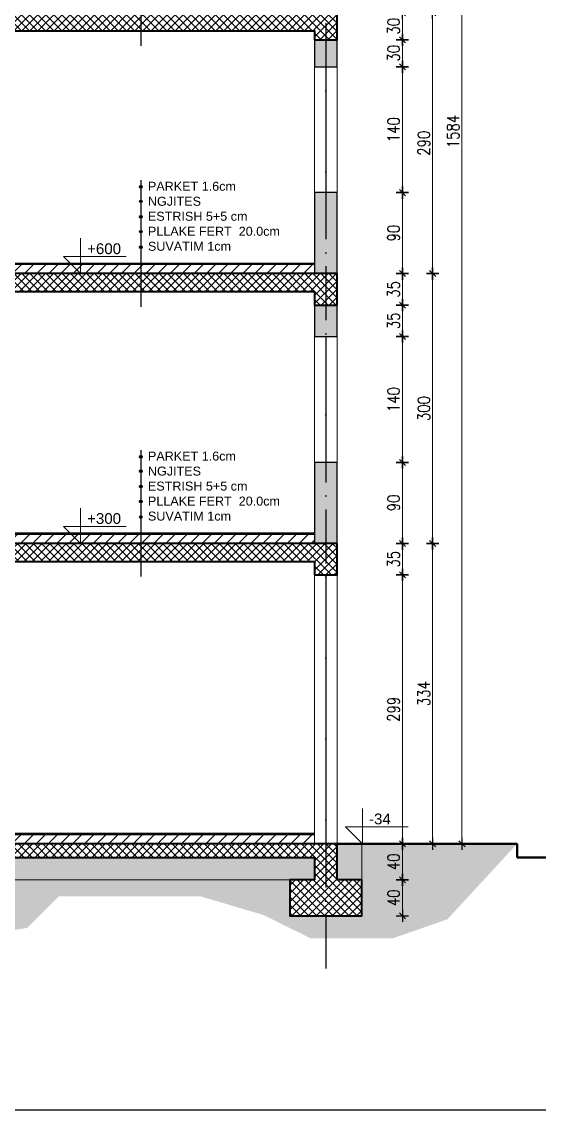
# Model space of a CAD drawing. Header units: metres. Extents: x 2674 to 33045, y -10854 to 2806.
# Drawn here: x 31505 to 32080, y 159 to 1369 of the extents above; entities that cross this region are included whole.
import ezdxf

# ---------------------------------------------------------------- set-up
doc = ezdxf.new("R2010")
doc.units = ezdxf.units.M
doc.linetypes.add('ACAD_ISO10W100', pattern=[18, 12, -3, 0, -3])
doc.layers.add('2d hamdia', color=7, linetype='Continuous')
doc.styles.add('_DIM Romans 0.8', font='romans.shx', dxfattribs={"width": 0.8})
doc.styles.get("Standard").update_dxf_attribs({"font": 'arial.ttf'})
doc.dimstyles.new('50 jasht', dxfattribs={"dimscale": 15, "dimtxt": 0.9, "dimasz": 0.3, "dimexe": 1.25, "dimexo": 0.625, "dimgap": 0.2, "dimtad": 1, "dimdec": 0, "dimzin": 12, "dimdsep": 46, "dimtxsty": '_DIM Romans 0.8', "dimblk": '- Kosa Crta za DIM (Mala)', "dimcen": 1, "dimse1": 1, "dimse2": 1, "dimclrd": 256, "dimclrt": 256, "dimazin": 3, "dimtfac": 1, "dimtdec": 0, "dimtix": 1, "dimtmove": 0, "dimatfit": 3, "dimfxl": 1, "dimlwd": 0, "dimarcsym": 0})

# ---------------------------------------------------------------- blocks, each defined once
blk = doc.blocks.new('- Kosa Crta za DIM (Mala)')
for points in [[(-1.5, 0), (1.5, 0)], [(-0.75, -0.75), (0.75, 0.75)], [(0, -1.5), (0, 1.5)]]:
    blk.add_lwpolyline(points)
blk = doc.blocks.new('*D593')
at = {"lineweight": 0, "transparency": 16777216}
blk.add_line((31928.4, 459.5), (31928.4, 749.5), dxfattribs=at)
at = {"layer": 'Defpoints', "color": 0, "lineweight": 0, "transparency": 16777216}
for p in [(31855.8, 754), (31928.4, 754), (31855.8, 455)]:
    blk.add_point(p, dxfattribs=at)
at = {"lineweight": 0, "transparency": 16777216, "xscale": 4.5, "yscale": 4.5, "zscale": 4.5}
for p, rotation in [((31928.4, 754), 90), ((31928.4, 455), 270)]:
    blk.add_blockref('- Kosa Crta za DIM (Mala)', p, dxfattribs=dict(at, rotation=rotation))
at = {"lineweight": 0, "transparency": 16777216, "insert": (31918.6, 604.5), "char_height": 13.5, "attachment_point": 5, "rotation": 90, "style": '_DIM Romans 0.8'}
blk.add_mtext('299', dxfattribs=at)
blk = doc.blocks.new('*D594')
at = {"lineweight": 0, "transparency": 16777216}
blk.add_line((31928.4, 758.5), (31928.4, 784.5), dxfattribs=at)
at = {"layer": 'Defpoints', "color": 0, "lineweight": 0, "transparency": 16777216}
for p in [(31855.8, 789), (31928.4, 789), (31855.8, 754)]:
    blk.add_point(p, dxfattribs=at)
at = {"lineweight": 0, "transparency": 16777216, "xscale": 4.5, "yscale": 4.5, "zscale": 4.5}
for p, rotation in [((31928.4, 789), 90), ((31928.4, 754), 270)]:
    blk.add_blockref('- Kosa Crta za DIM (Mala)', p, dxfattribs=dict(at, rotation=rotation))
at = {"lineweight": 0, "transparency": 16777216, "insert": (31918.6, 771.5), "char_height": 13.5, "attachment_point": 5, "rotation": 90, "style": '_DIM Romans 0.8'}
blk.add_mtext('35', dxfattribs=at)
blk = doc.blocks.new('*D595')
at = {"lineweight": 0, "transparency": 16777216}
blk.add_line((31928.4, 793.5), (31928.4, 874.5), dxfattribs=at)
at = {"layer": 'Defpoints', "color": 0, "lineweight": 0, "transparency": 16777216}
for p in [(31855.8, 879), (31928.4, 879), (31855.8, 789)]:
    blk.add_point(p, dxfattribs=at)
at = {"lineweight": 0, "transparency": 16777216, "xscale": 4.5, "yscale": 4.5, "zscale": 4.5}
for p, rotation in [((31928.4, 879), 90), ((31928.4, 789), 270)]:
    blk.add_blockref('- Kosa Crta za DIM (Mala)', p, dxfattribs=dict(at, rotation=rotation))
at = {"lineweight": 0, "transparency": 16777216, "insert": (31918.6, 834), "char_height": 13.5, "attachment_point": 5, "rotation": 90, "style": '_DIM Romans 0.8'}
blk.add_mtext('90', dxfattribs=at)
blk = doc.blocks.new('*D596')
at = {"lineweight": 0, "transparency": 16777216}
blk.add_line((31928.4, 883.5), (31928.4, 1014.5), dxfattribs=at)
at = {"layer": 'Defpoints', "color": 0, "lineweight": 0, "transparency": 16777216}
for p in [(31855.8, 1019), (31928.4, 1019), (31855.8, 879)]:
    blk.add_point(p, dxfattribs=at)
at = {"lineweight": 0, "transparency": 16777216, "xscale": 4.5, "yscale": 4.5, "zscale": 4.5}
for p, rotation in [((31928.4, 1019), 90), ((31928.4, 879), 270)]:
    blk.add_blockref('- Kosa Crta za DIM (Mala)', p, dxfattribs=dict(at, rotation=rotation))
at = {"lineweight": 0, "transparency": 16777216, "insert": (31918.6, 949), "char_height": 13.5, "attachment_point": 5, "rotation": 90, "style": '_DIM Romans 0.8'}
blk.add_mtext('140', dxfattribs=at)
blk = doc.blocks.new('*D597')
at = {"lineweight": 0, "transparency": 16777216}
blk.add_line((31928.4, 1023.5), (31928.4, 1049.5), dxfattribs=at)
at = {"layer": 'Defpoints', "color": 0, "lineweight": 0, "transparency": 16777216}
for p in [(31855.8, 1054), (31928.4, 1054), (31855.8, 1019)]:
    blk.add_point(p, dxfattribs=at)
at = {"lineweight": 0, "transparency": 16777216, "xscale": 4.5, "yscale": 4.5, "zscale": 4.5}
for p, rotation in [((31928.4, 1054), 90), ((31928.4, 1019), 270)]:
    blk.add_blockref('- Kosa Crta za DIM (Mala)', p, dxfattribs=dict(at, rotation=rotation))
at = {"lineweight": 0, "transparency": 16777216, "insert": (31918.6, 1036.5), "char_height": 13.5, "attachment_point": 5, "rotation": 90, "style": '_DIM Romans 0.8'}
blk.add_mtext('35', dxfattribs=at)
blk = doc.blocks.new('*D598')
at = {"lineweight": 0, "transparency": 16777216}
blk.add_line((31928.4, 1058.5), (31928.4, 1084.5), dxfattribs=at)
at = {"layer": 'Defpoints', "color": 0, "lineweight": 0, "transparency": 16777216}
for p in [(31855.8, 1089), (31928.4, 1089), (31855.8, 1054)]:
    blk.add_point(p, dxfattribs=at)
at = {"lineweight": 0, "transparency": 16777216, "xscale": 4.5, "yscale": 4.5, "zscale": 4.5}
for p, rotation in [((31928.4, 1089), 90), ((31928.4, 1054), 270)]:
    blk.add_blockref('- Kosa Crta za DIM (Mala)', p, dxfattribs=dict(at, rotation=rotation))
at = {"lineweight": 0, "transparency": 16777216, "insert": (31918.6, 1071.5), "char_height": 13.5, "attachment_point": 5, "rotation": 90, "style": '_DIM Romans 0.8'}
blk.add_mtext('35', dxfattribs=at)
blk = doc.blocks.new('*D599')
at = {"lineweight": 0, "transparency": 16777216}
blk.add_line((31928.4, 1093.5), (31928.4, 1174.5), dxfattribs=at)
at = {"layer": 'Defpoints', "color": 0, "lineweight": 0, "transparency": 16777216}
for p in [(31855.8, 1179), (31928.4, 1179), (31855.8, 1089)]:
    blk.add_point(p, dxfattribs=at)
at = {"lineweight": 0, "transparency": 16777216, "xscale": 4.5, "yscale": 4.5, "zscale": 4.5}
for p, rotation in [((31928.4, 1179), 90), ((31928.4, 1089), 270)]:
    blk.add_blockref('- Kosa Crta za DIM (Mala)', p, dxfattribs=dict(at, rotation=rotation))
at = {"lineweight": 0, "transparency": 16777216, "insert": (31918.6, 1134), "char_height": 13.5, "attachment_point": 5, "rotation": 90, "style": '_DIM Romans 0.8'}
blk.add_mtext('90', dxfattribs=at)
blk = doc.blocks.new('*D600')
at = {"lineweight": 0, "transparency": 16777216}
blk.add_line((31928.4, 1183.5), (31928.4, 1314.5), dxfattribs=at)
at = {"layer": 'Defpoints', "color": 0, "lineweight": 0, "transparency": 16777216}
for p in [(31855.8, 1319), (31928.4, 1319), (31855.8, 1179)]:
    blk.add_point(p, dxfattribs=at)
at = {"lineweight": 0, "transparency": 16777216, "xscale": 4.5, "yscale": 4.5, "zscale": 4.5}
for p, rotation in [((31928.4, 1319), 90), ((31928.4, 1179), 270)]:
    blk.add_blockref('- Kosa Crta za DIM (Mala)', p, dxfattribs=dict(at, rotation=rotation))
at = {"lineweight": 0, "transparency": 16777216, "insert": (31918.6, 1249), "char_height": 13.5, "attachment_point": 5, "rotation": 90, "style": '_DIM Romans 0.8'}
blk.add_mtext('140', dxfattribs=at)
blk = doc.blocks.new('*D601')
at = {"lineweight": 0, "transparency": 16777216}
blk.add_line((31928.4, 1323.5), (31928.4, 1344.5), dxfattribs=at)
at = {"layer": 'Defpoints', "color": 0, "lineweight": 0, "transparency": 16777216}
for p in [(31855.8, 1349), (31928.4, 1349), (31855.8, 1319)]:
    blk.add_point(p, dxfattribs=at)
at = {"lineweight": 0, "transparency": 16777216, "xscale": 4.5, "yscale": 4.5, "zscale": 4.5}
for p, rotation in [((31928.4, 1349), 90), ((31928.4, 1319), 270)]:
    blk.add_blockref('- Kosa Crta za DIM (Mala)', p, dxfattribs=dict(at, rotation=rotation))
at = {"lineweight": 0, "transparency": 16777216, "insert": (31918.6, 1334), "char_height": 13.5, "attachment_point": 5, "rotation": 90, "style": '_DIM Romans 0.8'}
blk.add_mtext('30', dxfattribs=at)
blk = doc.blocks.new('*D602')
at = {"lineweight": 0, "transparency": 16777216}
blk.add_line((31928.4, 1353.5), (31928.4, 1374.5), dxfattribs=at)
at = {"layer": 'Defpoints', "color": 0, "lineweight": 0, "transparency": 16777216}
for p in [(31855.8, 1379), (31928.4, 1379), (31855.8, 1349)]:
    blk.add_point(p, dxfattribs=at)
at = {"lineweight": 0, "transparency": 16777216, "xscale": 4.5, "yscale": 4.5, "zscale": 4.5}
for p, rotation in [((31928.4, 1379), 90), ((31928.4, 1349), 270)]:
    blk.add_blockref('- Kosa Crta za DIM (Mala)', p, dxfattribs=dict(at, rotation=rotation))
at = {"lineweight": 0, "transparency": 16777216, "insert": (31918.6, 1364), "char_height": 13.5, "attachment_point": 5, "rotation": 90, "style": '_DIM Romans 0.8'}
blk.add_mtext('30', dxfattribs=at)
blk = doc.blocks.new('*D610')
at = {"lineweight": 0, "transparency": 16777216}
blk.add_line((31928.4, 450.5), (31928.4, 419.5), dxfattribs=at)
at = {"layer": 'Defpoints', "color": 0, "lineweight": 0, "transparency": 16777216}
for p in [(31855.8, 455), (31883.3, 415), (31928.4, 415)]:
    blk.add_point(p, dxfattribs=at)
at = {"lineweight": 0, "transparency": 16777216, "xscale": 4.5, "yscale": 4.5, "zscale": 4.5}
for p, rotation in [((31928.4, 455), 90), ((31928.4, 415), 270)]:
    blk.add_blockref('- Kosa Crta za DIM (Mala)', p, dxfattribs=dict(at, rotation=rotation))
at = {"lineweight": 0, "transparency": 16777216, "insert": (31918.6, 435), "char_height": 13.5, "attachment_point": 5, "rotation": 90, "style": '_DIM Romans 0.8'}
blk.add_mtext('40', dxfattribs=at)
blk = doc.blocks.new('*D611')
at = {"lineweight": 0, "transparency": 16777216}
blk.add_line((31928.4, 410.5), (31928.4, 379.5), dxfattribs=at)
at = {"layer": 'Defpoints', "color": 0, "lineweight": 0, "transparency": 16777216}
for p in [(31883.3, 415), (31883.3, 375), (31928.4, 375)]:
    blk.add_point(p, dxfattribs=at)
at = {"lineweight": 0, "transparency": 16777216, "xscale": 4.5, "yscale": 4.5, "zscale": 4.5}
for p, rotation in [((31928.4, 415), 90), ((31928.4, 375), 270)]:
    blk.add_blockref('- Kosa Crta za DIM (Mala)', p, dxfattribs=dict(at, rotation=rotation))
at = {"lineweight": 0, "transparency": 16777216, "insert": (31918.6, 395), "char_height": 13.5, "attachment_point": 5, "rotation": 90, "style": '_DIM Romans 0.8'}
blk.add_mtext('40', dxfattribs=at)
blk = doc.blocks.new('*D612')
at = {"lineweight": 0, "transparency": 16777216}
blk.add_line((31962, 459.5), (31962, 784.5), dxfattribs=at)
at = {"layer": 'Defpoints', "color": 0, "lineweight": 0, "transparency": 16777216}
for p in [(31855.8, 789), (31962, 789), (31855.8, 455)]:
    blk.add_point(p, dxfattribs=at)
at = {"lineweight": 0, "transparency": 16777216, "xscale": 4.5, "yscale": 4.5, "zscale": 4.5}
for p, rotation in [((31962, 789), 90), ((31962, 455), 270)]:
    blk.add_blockref('- Kosa Crta za DIM (Mala)', p, dxfattribs=dict(at, rotation=rotation))
at = {"lineweight": 0, "transparency": 16777216, "insert": (31952.3, 622), "char_height": 13.5, "attachment_point": 5, "rotation": 90, "style": '_DIM Romans 0.8'}
blk.add_mtext('334', dxfattribs=at)
blk = doc.blocks.new('*D613')
at = {"lineweight": 0, "transparency": 16777216}
blk.add_line((31962, 793.5), (31962, 1084.5), dxfattribs=at)
at = {"layer": 'Defpoints', "color": 0, "lineweight": 0, "transparency": 16777216}
for p in [(31855.8, 1089), (31962, 1089), (31855.8, 789)]:
    blk.add_point(p, dxfattribs=at)
at = {"lineweight": 0, "transparency": 16777216, "xscale": 4.5, "yscale": 4.5, "zscale": 4.5}
for p, rotation in [((31962, 1089), 90), ((31962, 789), 270)]:
    blk.add_blockref('- Kosa Crta za DIM (Mala)', p, dxfattribs=dict(at, rotation=rotation))
at = {"lineweight": 0, "transparency": 16777216, "insert": (31952.3, 939), "char_height": 13.5, "attachment_point": 5, "rotation": 90, "style": '_DIM Romans 0.8'}
blk.add_mtext('300', dxfattribs=at)
blk = doc.blocks.new('*D614')
at = {"lineweight": 0, "transparency": 16777216}
blk.add_line((31962, 1093.5), (31962, 1374.5), dxfattribs=at)
at = {"layer": 'Defpoints', "color": 0, "lineweight": 0, "transparency": 16777216}
for p in [(31855.8, 1379), (31962, 1379), (31855.8, 1089)]:
    blk.add_point(p, dxfattribs=at)
at = {"lineweight": 0, "transparency": 16777216, "xscale": 4.5, "yscale": 4.5, "zscale": 4.5}
for p, rotation in [((31962, 1379), 90), ((31962, 1089), 270)]:
    blk.add_blockref('- Kosa Crta za DIM (Mala)', p, dxfattribs=dict(at, rotation=rotation))
at = {"lineweight": 0, "transparency": 16777216, "insert": (31952.3, 1234), "char_height": 13.5, "attachment_point": 5, "rotation": 90, "style": '_DIM Romans 0.8'}
blk.add_mtext('290', dxfattribs=at)
blk = doc.blocks.new('*D617')
at = {"lineweight": 0, "transparency": 16777216}
blk.add_line((31994.6, 2034.5), (31994.6, 459.5), dxfattribs=at)
at = {"layer": 'Defpoints', "color": 0, "lineweight": 0, "transparency": 16777216}
for p in [(31649.6, 2039), (31855.8, 455), (31994.6, 455)]:
    blk.add_point(p, dxfattribs=at)
at = {"lineweight": 0, "transparency": 16777216, "xscale": 4.5, "yscale": 4.5, "zscale": 4.5}
for p, rotation in [((31994.6, 2039), 90), ((31994.6, 455), 270)]:
    blk.add_blockref('- Kosa Crta za DIM (Mala)', p, dxfattribs=dict(at, rotation=rotation))
at = {"lineweight": 0, "transparency": 16777216, "insert": (31984.8, 1247), "char_height": 13.5, "attachment_point": 5, "rotation": 90, "style": '_DIM Romans 0.8'}
blk.add_mtext('1584', dxfattribs=at)

msp = doc.modelspace()

# ---------------------------------------------------------------- hatches: boundary and pattern name
at = {"lineweight": 30}
h = msp.add_hatch(color=255, dxfattribs=at)
h.paths.add_polyline_path([(31855.8, 1054), (31830.8, 1054), (31830.8, 1019), (31855.8, 1019)])
h.paths.add_polyline_path([(31855.8, 879), (31830.8, 879), (31830.8, 789), (31855.8, 789)])
h.paths.add_polyline_path([(31855.8, 1179), (31830.8, 1179), (31830.8, 1089), (31855.8, 1089)])
h.paths.add_polyline_path([(31855.8, 1349), (31830.8, 1349), (31830.8, 1319), (31855.8, 1319)])
h.paths.add_polyline_path([(31855.8, 1469), (31830.8, 1469), (31830.8, 1379), (31855.8, 1379)])
at = {"true_color": 0x000000}
for points in [[(31639.2, 1185.4, 1), (31636.2, 1185.4, 1)], [(31639.2, 1169.4, 1), (31636.2, 1169.4, 1)], [(31639.2, 1152.2, 1), (31636.2, 1152.2, 1)], [(31639.2, 1135.6, 1), (31636.2, 1135.6, 1)], [(31639.2, 1118.4, 1), (31636.2, 1118.4, 1)], [(31639.2, 885.4, 1), (31636.2, 885.4, 1)], [(31639.2, 869.4, 1), (31636.2, 869.4, 1)], [(31639.2, 852.2, 1), (31636.2, 852.2, 1)], [(31639.2, 835.6, 1), (31636.2, 835.6, 1)], [(31639.2, 818.4, 1), (31636.2, 818.4, 1)]]:
    msp.add_hatch(color=18, dxfattribs=at).paths.add_polyline_path(points)
at = {"lineweight": 18}
h = msp.add_hatch(dxfattribs=at)
h.set_pattern_fill('AR-CONC', color=26, scale=0.1, style=0)
h.set_pattern_definition([(50, (0, 0), (18.218467, -1.5939086), [1.905, -20.955]), (355, (0, 0), (-3.524283, 19.105664), [1.524, -16.764]), (100.451, (1.518, -0.133), (14.69425, 17.511669), [1.619, -17.809]), (46.1842, (0, 5.08), (27.107904, -4.204233), [2.8575, -31.4325]), (96.6356, (2.26, 4.73), (23.740423, 24.742556), [2.4285, -26.7135]), (351.184, (0, 5.08), (23.74046, 24.742512), [2.286, -25.146]), (21, (2.54, 3.81), (15.161488, -10.226552), [1.905, -20.955]), (326, (2.54, 3.81), (6.180203, 18.418797), [1.524, -16.764]), (71.4514, (3.803, 2.958), (21.341649, 8.192286), [1.619, -17.809]), (37.5, (0, 0), (0.3088603, 8.4555039), [0, -16.5608, 0, -17.018, 0, -16.8275]), (7.5, (0, 0), (6.6819663, 10.0180575), [0, -9.7028, 0, -16.1798, 0, -6.4135]), (327.5, (-5.664, 0), (13.5590595, -0.5728744), [0, -6.35, 0, -19.812, 0, -26.289]), (317.5, (-8.204, 0), (14.812918, 2.542649), [0, -8.255, 0, -13.1572, 0, -18.669])])
h.paths.add_polyline_path([(31241.4, 397.2), (31360.5, 405.4), (31398.5, 361.5), (31448.1, 351.3), (31511.3, 361.5), (31546.5, 396.7), (31703.8, 396.7), (31774, 375.9), (31826.8, 349.8), (31917.4, 349.8), (31978.5, 371.2), (32055.8, 455), (31883.3, 455), (31883.3, 415), (31883.3, 375), (31803.3, 375), (31803.3, 415), (31478.3, 415), (31478.3, 375), (31398.3, 375), (31398.3, 415), (31113.3, 415), (31113.3, 375), (31033.3, 375), (31033.3, 415), (30874.3, 415), (30874.3, 375), (30794.3, 375), (30794.3, 415), (30794.3, 455), (30649.3, 455), (30746.7, 391.1), (30804.3, 333.5), (30915.4, 352.9), (30951.7, 389.2), (31009.3, 376.6), (31052.1, 345.3), (31146.8, 345.3)])
h.paths.add_polyline_path([(31928.8, 422.9), (31928.8, 447.1), (31908.5, 447.1), (31908.5, 422.9)], flags=24)
h.paths.add_polyline_path([(31928.8, 382.9), (31928.8, 407.1), (31908.5, 407.1), (31908.5, 382.9)], flags=24)
at = {"layer": '2d hamdia', "lineweight": 0}
h = msp.add_hatch(dxfattribs=at)
h.set_pattern_fill('ANSI37', color=26, scale=2, style=0)
h.set_pattern_definition([(45, (11869.842, 1641.6415), (-4.490128, 4.490128), []), (135, (11869.842, 1641.6415), (-4.490128, -4.490128), [])])
h.paths.add_polyline_path([(31450.8, 440), (31830.8, 440), (31830.8, 415), (31803.3, 415), (31803.3, 375), (31883.3, 375), (31883.3, 415), (31855.8, 415), (31855.8, 455), (31085.8, 455), (31085.8, 489), (30821.8, 489), (30821.8, 415), (30794.3, 415), (30794.3, 375), (30874.3, 375), (30874.3, 415), (30846.8, 415), (30846.8, 474), (31060.8, 474), (31060.8, 415), (31033.3, 415), (31033.3, 375), (31113.3, 375), (31113.3, 415), (31085.8, 415), (31085.8, 440), (31425.8, 440), (31425.8, 415), (31398.3, 415), (31398.3, 375), (31478.3, 375), (31478.3, 415), (31450.8, 415)])
h.paths.add_polyline_path([(31855.8, 789), (30821.8, 789), (30821.8, 754), (30846.8, 754), (30846.8, 769), (31060.8, 769), (31060.8, 754), (31085.8, 754), (31085.8, 769), (31425.8, 769), (31425.8, 754), (31450.8, 754), (31450.8, 769), (31830.8, 769), (31830.8, 754), (31855.8, 754)])
h.paths.add_polyline_path([(31855.8, 1089), (30821.8, 1089), (30821.8, 1054), (30846.8, 1054), (30846.8, 1069), (31060.8, 1069), (31060.8, 1054), (31085.8, 1054), (31085.8, 1069), (31425.8, 1069), (31425.8, 1054), (31450.8, 1054), (31450.8, 1069), (31830.8, 1069), (31830.8, 1054), (31855.8, 1054)])
h.paths.add_polyline_path([(31855.8, 1379), (30821.8, 1379), (30821.8, 1349), (30846.8, 1349), (30846.8, 1359), (31060.8, 1359), (31060.8, 1349), (31085.8, 1349), (31085.8, 1359), (31425.8, 1359), (31425.8, 1349), (31450.8, 1349), (31450.8, 1359), (31830.8, 1359), (31830.8, 1349), (31855.8, 1349)])
at = {"layer": '2d hamdia', "lineweight": 0, "true_color": 0x969696}
h = msp.add_hatch(dxfattribs=at)
h.set_pattern_fill('ANSI31', color=252, scale=3, style=0)
h.set_pattern_definition([(45, (14967.244, 1641.6415), (-6.735192, 6.735192), [])])
h.paths.add_polyline_path([(30953.8, 1099), (30846.8, 1099), (30846.8, 1089), (30953.8, 1089)])
h.paths.add_polyline_path([(31085.8, 1099), (30953.8, 1099), (30953.8, 1089), (31085.8, 1089)])
h.paths.add_polyline_path([(31173.2, 1099), (31085.8, 1099), (31085.8, 1089), (31173.2, 1089)])
h.paths.add_polyline_path([(31178.2, 1099), (31173.2, 1099), (31173.2, 1089), (31178.2, 1089)])
h.paths.add_polyline_path([(31248.2, 1099), (31178.2, 1099), (31178.2, 1089), (31248.2, 1089)])
h.paths.add_polyline_path([(31253.2, 1099), (31248.2, 1099), (31248.2, 1089), (31253.2, 1089)])
h.paths.add_polyline_path([(31285.8, 1099), (31253.2, 1099), (31253.2, 1089), (31285.8, 1089)])
h.paths.add_polyline_path([(31365.8, 1099), (31285.8, 1099), (31285.8, 1089), (31365.8, 1089)])
h.paths.add_polyline_path([(31830.8, 1099), (31390.8, 1099), (31390.8, 1089), (31830.8, 1089)])
h = msp.add_hatch(dxfattribs=at)
h.set_pattern_fill('ANSI31', color=252, scale=3, style=0)
h.set_pattern_definition([(45, (17835.426, 1641.6415), (-6.735192, 6.735192), [])])
h.paths.add_polyline_path([(30846.8, 799), (30846.8, 789), (30953.8, 789), (30953.8, 799)])
h.paths.add_polyline_path([(30953.8, 799), (30953.8, 789), (31060.8, 789), (31060.8, 799)])
h.paths.add_polyline_path([(31105.8, 789), (31105.8, 799), (31060.8, 799), (31060.8, 789)])
h.paths.add_polyline_path([(31185.8, 789), (31185.8, 799), (31105.8, 799), (31105.8, 789)])
h.paths.add_polyline_path([(31285.8, 789), (31285.8, 799), (31185.8, 799), (31185.8, 789)])
h.paths.add_polyline_path([(31830.8, 789), (31830.8, 799), (31310.8, 799), (31310.8, 789)])
h = msp.add_hatch(dxfattribs=at)
h.set_pattern_fill('ANSI31', color=252, scale=3, style=0)
h.set_pattern_definition([(45, (31393.922, 462.225), (-6.7352, 6.7352), [])])
h.paths.add_polyline_path([(31425.8, 465), (31085.8, 465), (31085.8, 455), (31425.8, 455)])
h.paths.add_polyline_path([(31450.8, 465), (31425.8, 465), (31425.8, 455), (31450.8, 455)])
h.paths.add_polyline_path([(31830.8, 465), (31450.8, 465), (31450.8, 455), (31830.8, 455)])
h.paths.add_polyline_path([(30953.8, 499), (30846.8, 499), (30846.8, 489), (30953.8, 489)])
h.paths.add_polyline_path([(31060.8, 499), (30953.8, 499), (30953.8, 489), (31060.8, 489)])
at = {"layer": '2d hamdia', "lineweight": 0}
h = msp.add_hatch(dxfattribs=at)
h.set_pattern_fill('SITEWORK_GRAVEL', color=256, scale=20, style=0, pattern_type=2)
h.set_pattern_definition([(228.0128, (31109.127, 446.7331), (-159.9999646, -180.0000268), [2.69072, -266.38176]), (184.9697, (31107.3271, 444.7331), (240.000021, 19.9998261), [4.61736, -457.1185]), (132.5104, (31102.7271, 444.3331), (199.9998144, -220.0001735), [3.25576, -322.32064]), (267.2737, (31094.9271, 439.3331), (19.9999204, 400.0000059), [4.20476, -416.27116]), (292.8337, (31094.7271, 435.1331), (-100.0001981, 239.9999282), [4.1231, -408.18746]), (357.2737, (31096.3271, 431.3331), (-400.0000059, 19.9999204), [4.20476, -416.27116]), (37.6942, (31100.5271, 431.1331), (-260.0001469, -199.9998081), [5.56058, -550.49698]), (72.2553, (31104.9271, 434.5331), (140.00021525, 439.9999246), [5.24976, -519.72642]), (121.4296, (31106.5271, 439.5331), (-160.0001647, 259.9999007), [4.219, -417.68146]), (175.2364, (31104.327, 443.1331), (220.000019, -19.9998307), [4.81664, -236.01526]), (222.3974, (31099.5271, 443.5331), (-240.000147, -219.99984164), [6.22896, -616.6675]), (138.8141, (31114.727, 439.133), (-140.000059, 119.9999463), [2.126, -210.4769]), (171.4692, (31113.1271, 440.5331), (259.9999657, -40.0001582), [4.04474, -400.43022]), (225, (31109.127, 441.133), (-2e-15, -20), [2.8284, -25.45584]), (203.1986, (31107.727, 443.533), (99.999995, 40.0000265), [1.52316, -150.7923]), (291.8014, (31106.327, 442.933), (-19.999998, 60.000005), [2.15406, -105.54924]), (30.9638, (31107.127, 440.933), (59.99996, 40.00005), [3.4986, -113.12046]), (161.5651, (31110.127, 442.733), (40.00001, -19.99997), [2.5298, -60.71574]), (16.3895, (31094.7271, 442.9331), (200.000044, 59.9998542), [3.544, -350.8569]), (70.3462, (31098.1271, 443.9331), (-79.999905, -220.0000427), [2.97322, -294.34816]), (293.1986, (31110.127, 446.733), (-40.0000265, 99.999995), [3.0463, -149.26916]), (343.6105, (31111.3271, 443.9331), (-200.000044, 59.9998542), [3.544, -350.8569]), (339.444, (31094.727, 430.533), (-100.000037, 39.99992), [3.4176, -167.4625]), (294.7751, (31097.9271, 429.3331), (-99.9998438, 220.0000684), [2.86356, -283.49286]), (66.8014, (31110.327, 426.733), (40.0000265, 99.999995), [3.0463, -149.26916]), (17.354, (31111.5271, 429.5331), (-260.0000404, -79.99989), [3.35262, -331.90848]), (69.444, (31100.527, 426.733), (-39.99992, -100.000037), [1.7088, -169.1713]), (101.3099, (31109.127, 426.733), (-19.999953, 80.000015), [1.0198, -100.9606]), (165.9638, (31108.927, 427.733), (60.00001, -19.99996), [4.1231, -78.339]), (186.009, (31104.9271, 428.7331), (199.999995, 19.9999863), [3.821, -378.27846]), (303.6901, (31107.127, 439.133), (-20.000027, 39.99999), [2.88444, -69.2266]), (353.1572, (31108.7271, 436.7331), (339.9999873, -40.00015996), [5.03588, -498.55126]), (60.9454, (31113.727, 436.133), (-80.0000005, -140.0000077), [2.0591, -203.8535]), (90, (31114.727, 437.933), (-20, 20), [1.2, -18.8]), (120.2564, (31104.5271, 429.3331), (79.9998977, -140.000049), [2.77848, -275.0704]), (48.0128, (31103.127, 431.7331), (159.9999646, 180.0000268), [5.38144, -263.69104]), (0, (31106.727, 435.733), (20, 20), [5.2, -14.8]), (325.3048, (31111.9271, 435.7331), (-199.9998852, 140.0001722), [3.16228, -313.06548]), (254.0546, (31114.527, 433.933), (-19.999998, -80.000003), [2.91204, -142.69016]), (207.646, (31113.7271, 431.1331), (-379.9999161, -200.0001543), [4.7413, -469.38948]), (175.4261, (31109.5271, 428.9331), (-260.0000112, 19.999896), [5.01598, -496.58148])])
h.paths.add_polyline_path([(31126.6, 440), (31085.8, 440), (31085.8, 415), (31113.3, 415), (31126.6, 415)])
h.paths.add_polyline_path([(31830.8, 440), (31450.8, 440), (31450.8, 415), (31478.3, 415), (31803.3, 415), (31830.8, 415)])
h.paths.add_polyline_path([(31883.3, 455), (31855.8, 455), (31855.8, 415), (31883.3, 415)])
h.paths.add_polyline_path([(31425.8, 440), (31126.6, 440), (31126.6, 415), (31398.3, 415), (31425.8, 415)])
h.paths.add_polyline_path([(31060.8, 455), (30953.8, 455), (30953.8, 474), (30846.8, 474), (30846.8, 415), (30874.3, 415), (31033.3, 415), (31060.8, 415)])
h.paths.add_polyline_path([(31060.8, 472), (30953.8, 472), (30953.8, 455), (31060.8, 455)], flags=17)
h.paths.add_polyline_path([(30821.8, 455), (30794.3, 455), (30794.3, 415), (30821.8, 415)])

# ---------------------------------------------------------------- linework, layer by layer
at = {"color": 124, "linetype": 'ACAD_ISO10W100', "lineweight": 25, "ltscale": 5}
msp.add_line((31843.3, 2178.3), (31843.3, 308.1), dxfattribs=at)
at = {"color": 18, "true_color": 0x000000}
for p, q in [((31637.7, 1482.8), (31637.7, 1342.1)), ((31637.7, 1192.8), (31637.7, 1052.1)), ((31637.7, 1159.2), (31637.7, 1134.1)), ((31637.7, 892.8), (31637.7, 752.1)), ((31637.7, 859.2), (31637.7, 834.1))]:
    msp.add_line(p, q, dxfattribs=at)
at = {"lineweight": 0}
for p, q in [((31855.8, 1089), (31855.8, 1379)), ((31830.8, 1359), (31450.8, 1359)), ((31830.8, 1089), (31830.8, 1359)), ((31830.8, 1349), (31855.8, 1349)), ((31830.8, 1319), (31855.8, 1319)), ((31830.8, 1179), (31855.8, 1179)), ((31830.8, 1099), (31390.8, 1099)), ((30821.8, 1089), (31855.8, 1089)), ((31855.8, 1089), (31855.8, 1054)), ((31450.8, 1069), (31830.8, 1069)), ((31830.8, 1054), (31830.8, 1069)), ((31830.8, 1054), (31855.8, 1054)), ((31830.8, 1054), (31830.8, 789)), ((31855.8, 1054), (31855.8, 789)), ((31830.8, 1019), (31855.8, 1019)), ((31830.8, 879), (31855.8, 879)), ((31310.8, 799), (31830.8, 799)), ((30821.8, 789), (31855.8, 789)), ((31855.8, 455), (31855.8, 789)), ((31450.8, 769), (31830.8, 769)), ((31830.8, 455), (31830.8, 769)), ((31830.8, 754), (31855.8, 754)), ((31085.8, 465), (31830.8, 465)), ((31085.8, 455), (31855.8, 455)), ((31883.3, 415), (31883.3, 455)), ((31450.8, 440), (31830.8, 440)), ((31478.3, 415), (31803.3, 415))]:
    msp.add_line(p, q, dxfattribs=at)
at = {"color": 5, "lineweight": 30}
for p, q in [((31843.3, 1319), (31843.3, 1179)), ((31843.3, 1019), (31843.3, 879)), ((31843.3, 754), (31843.3, 455))]:
    msp.add_line(p, q, dxfattribs=at)
at = {"elevation": -574.7}
msp.add_lwpolyline([(30075, 158.8), (30075, 2258.8), (33045, 2258.8), (33045, 158.8), (30075, 158.8)], close=True, dxfattribs=at)
at = {"lineweight": 40}
for points in [[(31855.8, 1379), (30821.8, 1379), (30821.8, 1349), (30846.8, 1349), (30846.8, 1359), (31060.8, 1359), (31060.8, 1349), (31085.8, 1349), (31085.8, 1359), (31425.8, 1359), (31425.8, 1349), (31450.8, 1349), (31450.8, 1359), (31830.8, 1359), (31830.8, 1349), (31855.8, 1349)], [(31855.8, 1089), (30821.8, 1089), (30821.8, 1054), (30846.8, 1054), (30846.8, 1069), (31060.8, 1069), (31060.8, 1054), (31085.8, 1054), (31085.8, 1069), (31425.8, 1069), (31425.8, 1054), (31450.8, 1054), (31450.8, 1069), (31830.8, 1069), (31830.8, 1054), (31855.8, 1054)], [(31855.8, 789), (30821.8, 789), (30821.8, 754), (30846.8, 754), (30846.8, 769), (31060.8, 769), (31060.8, 754), (31085.8, 754), (31085.8, 769), (31425.8, 769), (31425.8, 754), (31450.8, 754), (31450.8, 769), (31830.8, 769), (31830.8, 754), (31855.8, 754)]]:
    msp.add_lwpolyline(points, close=True, dxfattribs=at)
at = {"lineweight": 30}
for points in [[(31855.8, 1349), (31830.8, 1349), (31830.8, 1319), (31855.8, 1319)], [(31855.8, 1179), (31830.8, 1179), (31830.8, 1089), (31855.8, 1089)], [(31855.8, 1054), (31830.8, 1054), (31830.8, 1019), (31855.8, 1019)], [(31855.8, 879), (31830.8, 879), (31830.8, 789), (31855.8, 789)]]:
    msp.add_lwpolyline(points, close=True, dxfattribs=at)
at = {"lineweight": 20}
for points in [[(31621.3, 1108), (31551.8, 1108), (31570.8, 1089), (31570.8, 1128.4)], [(31621.3, 808), (31551.8, 808), (31570.8, 789), (31570.8, 828.4)], [(31934.7, 474), (31865.1, 474), (31884.1, 455), (31884.1, 494.4)]]:
    msp.add_lwpolyline(points, dxfattribs=at)
at = {"lineweight": 40}
msp.add_lwpolyline([(31450.8, 440), (31830.8, 440), (31830.8, 415), (31803.3, 415), (31803.3, 375), (31883.3, 375), (31883.3, 415), (31855.8, 415), (31855.8, 455), (31085.8, 455)], dxfattribs=at)
msp.add_lwpolyline([(31855.8, 455), (31855.8, 415), (31883.3, 415), (31883.3, 375), (31803.3, 375), (31803.3, 415), (31830.8, 415), (31830.8, 440)])
at = {"color": 18, "true_color": 0x000000}
for centre in [(31637.7, 1185.4), (31637.7, 1169.4), (31637.7, 1152.2), (31637.7, 1135.6), (31637.7, 1118.4), (31637.7, 885.4), (31637.7, 869.4), (31637.7, 852.2), (31637.7, 835.6), (31637.7, 818.4)]:
    msp.add_circle(centre, 1.5, dxfattribs=at)
at = {"layer": '2d hamdia', "color": 44, "lineweight": 50}
for p, q in [((31830.8, 1100), (31390.8, 1100)), ((31310.8, 800), (31830.8, 800)), ((31085.8, 466), (31830.8, 466))]:
    msp.add_line(p, q, dxfattribs=at)
at = {"layer": '2d hamdia', "color": 46, "lineweight": 50}
for p, q in [((31855.8, 455), (32055.8, 455)), ((32055.8, 455), (32055.8, 440)), ((32055.8, 440), (32257.4, 440))]:
    msp.add_line(p, q, dxfattribs=at)

# ---------------------------------------------------------------- texts
at = {"lineweight": 30, "ltscale": 3.5, "char_height": 10, "width": 436.186, "attachment_point": 1}
for insert in [(31645.6, 1191.1), (31645.6, 891.1)]:
    msp.add_mtext('PARKET 1.6cm\\PNGJITES  \\PESTRISH 5+5 cm\\PPLLAKE FERT  20.0cm\\PSUVATIM 1cm', dxfattribs=dict(at, insert=insert))
at = {"lineweight": 0, "char_height": 12, "attachment_point": 1}
for s, insert in [('+600', (31578, 1122.7)), ('+300', (31578, 822.7)), ('-34', (31891.3, 488.7))]:
    msp.add_mtext_dynamic_manual_height_columns(s, width=211.732, gutter_width=12.5, heights=[0], dxfattribs=dict(at, insert=insert))

# ---------------------------------------------------------------- dimensions: what is measured, and where the dimension line sits
at = {"lineweight": 0}
for base, p1, p2, picture, middle in [((31994.6, 455), (31649.6, 2039), (31855.8, 455), '*D617', (31984.8, 1247)), ((31962, 789), (31855.8, 455), (31855.8, 789), '*D612', (31952.3, 622)), ((31928.4, 754), (31855.8, 455), (31855.8, 754), '*D593', (31918.6, 604.5))]:
    dim = msp.add_linear_dim(base=base, p1=p1, p2=p2, angle=90, dimstyle='50 jasht', dxfattribs=at)
    dim.commit()
    dim.dimension.update_dxf_attribs({"geometry": picture, "text_midpoint": middle})
for base, p1, p2, picture, middle in [((31928.4, 1379), (31855.8, 1349), (31855.8, 1379), '*D602', (31918.6, 1364)), ((31962, 1379), (31855.8, 1089), (31855.8, 1379), '*D614', (31952.3, 1234)), ((31928.4, 1349), (31855.8, 1319), (31855.8, 1349), '*D601', (31918.6, 1334)), ((31928.4, 1319), (31855.8, 1179), (31855.8, 1319), '*D600', (31918.6, 1249)), ((31928.4, 1179), (31855.8, 1089), (31855.8, 1179), '*D599', (31918.6, 1134)), ((31928.4, 1089), (31855.8, 1054), (31855.8, 1089), '*D598', (31918.6, 1071.5)), ((31962, 1089), (31855.8, 789), (31855.8, 1089), '*D613', (31952.3, 939)), ((31928.4, 1054), (31855.8, 1019), (31855.8, 1054), '*D597', (31918.6, 1036.5)), ((31928.4, 1019), (31855.8, 879), (31855.8, 1019), '*D596', (31918.6, 949)), ((31928.4, 879), (31855.8, 789), (31855.8, 879), '*D595', (31918.6, 834)), ((31928.4, 789), (31855.8, 754), (31855.8, 789), '*D594', (31918.6, 771.5)), ((31928.4, 415), (31855.8, 455), (31883.3, 415), '*D610', (31918.6, 435)), ((31928.4, 375), (31883.3, 415), (31883.3, 375), '*D611', (31918.6, 395))]:
    dim = msp.add_linear_dim(base=base, p1=p1, p2=p2, angle=90, dimstyle='50 jasht', override={"dimtmove": 1}, dxfattribs=at)
    dim.commit()
    dim.dimension.update_dxf_attribs({"geometry": picture, "text_midpoint": middle})

doc.saveas('drawing.dxf')
